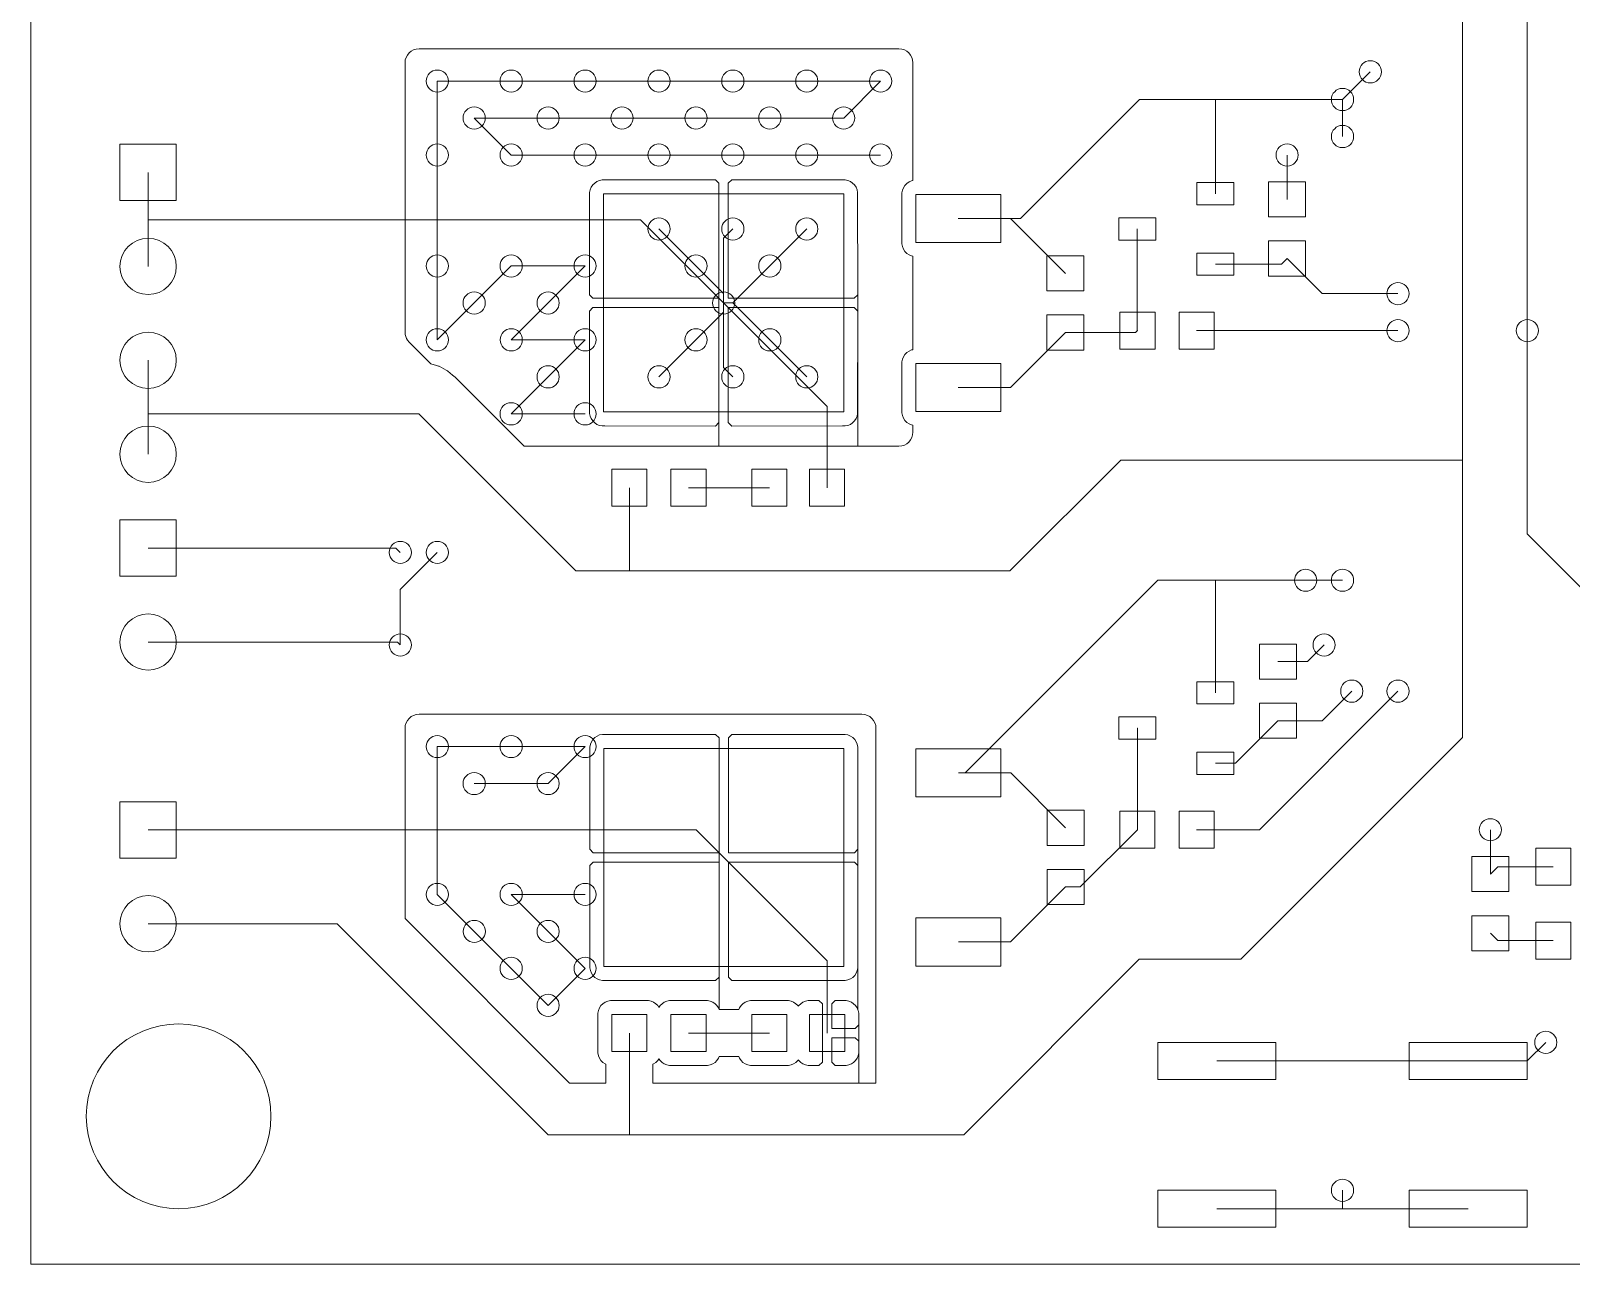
# Model space of a CAD drawing. Header units: millimetres. Extents: x 51948 to 52048, y 44936 to 45059.
# Drawn here: x 51948.13 to 51989.82, y 44935.82 to 44969.18 of the extents above; entities that cross this region are included whole.
import ezdxf

# ---------------------------------------------------------------- set-up
doc = ezdxf.new("R2010")
doc.units = ezdxf.units.MM
doc.layers.get('0').update_dxf_attribs({"linetype": 'CONTINUOUS', "lineweight": 0})

msp = doc.modelspace()

# ---------------------------------------------------------------- linework, layer by layer
for p, q in [((51948.13066, 44935.81928), (51948.13066, 45058.81878)), ((51988.63096, 44961.06942), (51988.63096, 44990.0686)), ((51986.8809, 44970.06864), (51986.8809, 44957.5693)), ((51958.32114, 44968.52432), (51958.3694, 44968.5802)), ((51958.3694, 44968.5802), (51958.42528, 44968.62846)), ((51958.42528, 44968.62846), (51958.48878, 44968.66148)), ((51958.48878, 44968.66148), (51958.5599, 44968.68434)), ((51958.5599, 44968.68434), (51958.63864, 44968.69196)), ((51958.63864, 44968.69196), (51971.62312, 44968.69196)), ((51971.62312, 44968.69196), (51971.70186, 44968.68434)), ((51971.70186, 44968.68434), (51971.77298, 44968.66148)), ((51971.77298, 44968.66148), (51971.83648, 44968.62846)), ((51971.83648, 44968.62846), (51971.89236, 44968.5802)), ((51971.89236, 44968.5802), (51971.94062, 44968.52432)), ((51958.25764, 44968.31096), (51958.26526, 44968.3897)), ((51958.25764, 44961.03132), (51958.25764, 44968.31096)), ((51958.26526, 44968.3897), (51958.28812, 44968.46082)), ((51958.28812, 44968.46082), (51958.32114, 44968.52432)), ((51971.94062, 44968.52432), (51971.97364, 44968.46082)), ((51971.97364, 44968.46082), (51971.9965, 44968.3897)), ((51971.9965, 44968.3897), (51972.00412, 44968.31096)), ((51972.00412, 44968.31096), (51972.00412, 44965.1258)), ((51959.1314, 44967.8182), (51961.13038, 44967.8182)), ((51959.1314, 44965.81922), (51959.1314, 44967.8182)), ((51961.13038, 44967.8182), (51963.1319, 44967.8182)), ((51963.1319, 44967.8182), (51965.13088, 44967.8182)), ((51965.13088, 44967.8182), (51967.12986, 44967.8182)), ((51967.12986, 44967.8182), (51969.13138, 44967.8182)), ((51969.13138, 44967.8182), (51971.13036, 44967.8182)), ((51971.13036, 44967.8182), (51970.13214, 44966.81998)), ((51983.63224, 44967.32036), (51984.38154, 44968.06966)), ((51974.9175, 44964.10472), (51978.13314, 44967.32036)), ((51978.13314, 44967.32036), (51980.12958, 44967.32036)), ((51980.12958, 44967.32036), (51983.6297, 44967.32036)), ((51980.188, 44967.32036), (51980.12958, 44967.32036)), ((51980.188, 44964.77274), (51980.188, 44967.32036)), ((51983.6297, 44967.32036), (51983.63224, 44967.32036)), ((51983.6297, 44967.32036), (51983.6297, 44966.3196)), ((51960.12962, 44966.81998), (51961.13038, 44965.81922)), ((51962.13114, 44966.81998), (51960.12962, 44966.81998)), ((51964.13012, 44966.81998), (51962.13114, 44966.81998)), ((51966.13164, 44966.81998), (51964.13012, 44966.81998)), ((51968.13062, 44966.81998), (51966.13164, 44966.81998)), ((51970.1296, 44966.81998), (51968.13062, 44966.81998)), ((51970.13214, 44966.81998), (51970.1296, 44966.81998)), ((51970.1296, 44966.81998), (51970.13214, 44966.81998)), ((51952.06766, 44966.10878), (51950.54366, 44966.10878)), ((51950.54366, 44966.10878), (51950.54366, 44964.58478)), ((51952.06766, 44964.58478), (51952.06766, 44966.10878)), ((51959.1314, 44964.06916), (51959.1314, 44965.81922)), ((51961.13038, 44965.81922), (51963.1319, 44965.81922)), ((51963.1319, 44965.81922), (51965.13088, 44965.81922)), ((51965.13088, 44965.81922), (51967.12986, 44965.81922)), ((51967.12986, 44965.81922), (51969.13138, 44965.81922)), ((51969.13138, 44965.81922), (51971.13036, 44965.81922)), ((51982.1311, 44965.81922), (51982.1311, 44964.62034)), ((51951.30566, 44965.34678), (51951.30566, 44964.06916)), ((51963.26906, 44964.87942), (51963.25382, 44964.80576)), ((51963.297, 44964.948), (51963.26906, 44964.87942)), ((51963.33764, 44965.00896), (51963.297, 44964.948)), ((51963.39098, 44965.0623), (51963.33764, 44965.00896)), ((51963.45194, 44965.10294), (51963.39098, 44965.0623)), ((51963.52052, 44965.13088), (51963.45194, 44965.10294)), ((51963.59418, 44965.14612), (51963.52052, 44965.13088)), ((51963.66784, 44965.14612), (51963.59418, 44965.14612)), ((51966.65996, 44965.14866), (51963.66784, 44965.14612)), ((51966.75394, 44965.05468), (51966.65996, 44965.14866)), ((51966.75394, 44961.94572), (51966.75394, 44965.05468)), ((51967.10192, 44965.14866), (51967.00794, 44965.05468)), ((51967.00794, 44965.05468), (51967.00794, 44961.94572)), ((51970.09404, 44965.14612), (51967.10192, 44965.14866)), ((51970.1677, 44965.14612), (51970.09404, 44965.14612)), ((51970.24136, 44965.13088), (51970.1677, 44965.14612)), ((51970.30994, 44965.10294), (51970.24136, 44965.13088)), ((51970.3709, 44965.0623), (51970.30994, 44965.10294)), ((51970.42424, 44965.00896), (51970.3709, 44965.0623)), ((51970.46488, 44964.948), (51970.42424, 44965.00896)), ((51970.49282, 44964.87942), (51970.46488, 44964.948)), ((51970.50806, 44964.80576), (51970.49282, 44964.87942)), ((51971.7171, 44964.86672), (51971.70186, 44964.79306)), ((51971.74504, 44964.9353), (51971.7171, 44964.86672)), ((51971.78568, 44964.99626), (51971.74504, 44964.9353)), ((51971.83902, 44965.0496), (51971.78568, 44964.99626)), ((51971.89998, 44965.09024), (51971.83902, 44965.0496)), ((51971.96856, 44965.11818), (51971.89998, 44965.09024)), ((51972.00412, 44965.1258), (51971.96856, 44965.11818)), ((51980.68838, 44965.07246), (51979.68762, 44965.07246)), ((51979.68762, 44965.07246), (51979.68762, 44964.47302)), ((51980.68838, 44964.47302), (51980.68838, 44965.07246)), ((51982.63148, 44965.09532), (51981.63072, 44965.09532)), ((51981.63072, 44965.09532), (51981.63072, 44964.14536)), ((51982.63148, 44964.14536), (51982.63148, 44965.09532)), ((51950.54366, 44964.58478), (51952.06766, 44964.58478)), ((51963.25382, 44964.80576), (51963.25128, 44962.0397)), ((51970.1296, 44964.76766), (51963.63228, 44964.76766)), ((51963.63228, 44964.76766), (51963.63228, 44958.86978)), ((51970.1296, 44958.86978), (51970.1296, 44964.76766)), ((51970.5106, 44962.0397), (51970.50806, 44964.80576)), ((51971.70186, 44964.79306), (51971.70186, 44964.7194)), ((51971.70186, 44964.7194), (51971.70186, 44963.41638)), ((51974.38156, 44964.75496), (51972.08032, 44964.75496)), ((51972.08032, 44964.75496), (51972.08032, 44963.45448)), ((51974.38156, 44963.45448), (51974.38156, 44964.75496)), ((51979.68762, 44964.47302), (51980.68838, 44964.47302)), ((51951.30566, 44964.06916), (51959.1314, 44964.06916)), ((51951.30566, 44964.06916), (51951.30566, 44962.80678)), ((51959.1314, 44964.06916), (51964.6305, 44964.06916)), ((51959.1314, 44964.06916), (51959.1314, 44962.81948)), ((51964.6305, 44964.06916), (51966.88094, 44961.81872)), ((51973.23094, 44964.10472), (51974.64318, 44964.10472)), ((51973.23094, 44964.10472), (51974.9175, 44964.10472)), ((51974.64318, 44964.10472), (51976.12908, 44962.61882)), ((51978.5751, 44964.11996), (51977.57434, 44964.11996)), ((51977.57434, 44964.11996), (51977.57434, 44963.52052)), ((51978.5751, 44963.52052), (51978.5751, 44964.11996)), ((51981.63072, 44964.14536), (51982.63148, 44964.14536)), ((51965.13088, 44963.82024), (51966.88094, 44962.07018)), ((51966.88094, 44963.57132), (51967.12986, 44963.82024)), ((51969.13138, 44963.82024), (51967.12986, 44961.81872)), ((51978.07472, 44963.82024), (51978.07472, 44961.07958)), ((51966.88094, 44961.81872), (51966.88094, 44963.57132)), ((51971.70186, 44963.41638), (51971.7171, 44963.34272)), ((51971.7171, 44963.34272), (51971.74504, 44963.27414)), ((51971.74504, 44963.27414), (51971.78568, 44963.21318)), ((51971.78568, 44963.21318), (51971.83902, 44963.15984)), ((51971.83902, 44963.15984), (51971.89998, 44963.1192)), ((51972.08032, 44963.45448), (51974.38156, 44963.45448)), ((51977.57434, 44963.52052), (51978.5751, 44963.52052)), ((51980.68838, 44963.16746), (51979.68762, 44963.16746)), ((51979.68762, 44963.16746), (51979.68762, 44962.56802)), ((51980.68838, 44962.56802), (51980.68838, 44963.16746)), ((51982.63148, 44963.49512), (51981.63072, 44963.49512)), ((51981.63072, 44963.49512), (51981.63072, 44962.54516)), ((51982.63148, 44962.54516), (51982.63148, 44963.49512)), ((51959.1314, 44962.81948), (51959.1314, 44960.8205)), ((51960.12962, 44961.81872), (51961.13038, 44962.81948)), ((51961.13038, 44962.81948), (51963.1319, 44962.81948)), ((51963.1319, 44962.81948), (51962.13114, 44961.81872)), ((51966.88094, 44962.07018), (51966.13164, 44962.81948)), ((51967.12986, 44961.81872), (51968.13062, 44962.81948)), ((51971.89998, 44963.1192), (51971.96856, 44963.09126)), ((51971.96856, 44963.09126), (51972.00412, 44963.08618)), ((51972.00412, 44963.08618), (51972.00412, 44960.5538)), ((51976.62946, 44963.0938), (51975.6287, 44963.0938)), ((51975.6287, 44963.0938), (51975.6287, 44962.14384)), ((51976.62946, 44962.14384), (51976.62946, 44963.0938)), ((51980.188, 44962.86774), (51981.9787, 44962.86774)), ((51981.9787, 44962.86774), (51982.1311, 44963.02014)), ((51983.08106, 44962.07018), (51982.1311, 44963.02014)), ((51979.68762, 44962.56802), (51980.68838, 44962.56802)), ((51981.63072, 44962.54516), (51982.63148, 44962.54516)), ((51963.25128, 44962.0397), (51963.34526, 44961.94572)), ((51963.34526, 44961.94572), (51966.75394, 44961.94572)), ((51966.75394, 44961.69172), (51966.75394, 44961.94572)), ((51966.75394, 44961.94572), (51966.75394, 44961.69172)), ((51966.88094, 44962.07018), (51966.88094, 44961.81872)), ((51966.88094, 44961.81872), (51966.88094, 44962.07018)), ((51967.00794, 44961.94572), (51970.41662, 44961.94572)), ((51970.41662, 44961.94572), (51970.5106, 44962.0397)), ((51970.5106, 44961.59774), (51970.5106, 44962.0397)), ((51970.5106, 44962.0397), (51970.5106, 44961.59774)), ((51975.6287, 44962.14384), (51976.62946, 44962.14384)), ((51985.13084, 44962.07018), (51983.08106, 44962.07018)), ((51959.1314, 44960.8205), (51960.12962, 44961.81872)), ((51962.13114, 44961.81872), (51961.13292, 44960.8205)), ((51963.34526, 44961.69172), (51963.25128, 44961.59774)), ((51963.25128, 44961.59774), (51963.25382, 44958.83168)), ((51966.75394, 44961.69172), (51963.34526, 44961.69172)), ((51965.13088, 44959.81974), (51966.88094, 44961.5698)), ((51966.88094, 44961.5698), (51966.13164, 44960.8205)), ((51966.75394, 44958.58276), (51966.75394, 44961.69172)), ((51966.88094, 44961.81872), (51966.88094, 44961.5698)), ((51969.68002, 44959.01964), (51966.88094, 44961.81872)), ((51967.12986, 44961.81872), (51966.88094, 44961.81872)), ((51966.88094, 44961.81872), (51966.88094, 44960.06866)), ((51966.88094, 44961.81872), (51967.12986, 44961.81872)), ((51966.88094, 44961.5698), (51966.88094, 44961.81872)), ((51966.88094, 44961.81872), (51967.1324, 44961.81872)), ((51967.1324, 44961.81872), (51966.88094, 44961.81872)), ((51970.41662, 44961.69172), (51967.00794, 44961.69172)), ((51967.00794, 44961.69172), (51967.00794, 44958.58276)), ((51969.13138, 44959.81974), (51967.1324, 44961.81872)), ((51967.1324, 44961.81872), (51968.13062, 44960.8205)), ((51970.5106, 44961.59774), (51970.41662, 44961.69172)), ((51970.50806, 44958.83168), (51970.5106, 44961.59774)), ((51970.5106, 44957.94522), (51970.5106, 44961.59774)), ((51970.5106, 44961.59774), (51970.5106, 44957.94522)), ((51976.62946, 44961.4936), (51975.6287, 44961.4936)), ((51975.6287, 44961.4936), (51975.6287, 44960.54364)), ((51976.62946, 44960.54364), (51976.62946, 44961.4936)), ((51978.55732, 44961.57234), (51977.60736, 44961.57234)), ((51977.60736, 44961.57234), (51977.60736, 44960.57158)), ((51978.55732, 44960.57158), (51978.55732, 44961.57234)), ((51980.15752, 44961.57234), (51979.20756, 44961.57234)), ((51979.20756, 44961.57234), (51979.20756, 44960.57158)), ((51980.15752, 44960.57158), (51980.15752, 44961.57234)), ((51978.07472, 44961.07958), (51978.08234, 44961.07196)), ((51958.26272, 44960.96782), (51958.25764, 44961.03132)), ((51958.27796, 44960.9094), (51958.26272, 44960.96782)), ((51958.29828, 44960.85606), (51958.27796, 44960.9094)), ((51958.32876, 44960.8078), (51958.29828, 44960.85606)), ((51958.37194, 44960.757), (51958.32876, 44960.8078)), ((51958.9536, 44960.17534), (51958.37194, 44960.757)), ((51961.13292, 44960.8205), (51963.1319, 44960.8205)), ((51963.1319, 44960.8205), (51962.13114, 44959.81974)), ((51974.64318, 44959.53272), (51976.12908, 44961.01862)), ((51976.12908, 44961.01862), (51978.029, 44961.01862)), ((51978.029, 44961.01862), (51978.08234, 44961.07196)), ((51979.68508, 44961.06942), (51979.68254, 44961.07196)), ((51985.13084, 44961.06942), (51979.68508, 44961.06942)), ((51988.63096, 44955.57032), (51988.63096, 44961.06942)), ((51951.30566, 44960.26678), (51951.30566, 44958.81898)), ((51971.7171, 44960.29472), (51971.70186, 44960.22106)), ((51971.74504, 44960.3633), (51971.7171, 44960.29472)), ((51971.78568, 44960.42426), (51971.74504, 44960.3633)), ((51971.83902, 44960.4776), (51971.78568, 44960.42426)), ((51971.89998, 44960.51824), (51971.83902, 44960.4776)), ((51971.96856, 44960.54618), (51971.89998, 44960.51824)), ((51972.00412, 44960.5538), (51971.96856, 44960.54618)), ((51975.6287, 44960.54364), (51976.62946, 44960.54364)), ((51977.60736, 44960.57158), (51978.55732, 44960.57158)), ((51979.20756, 44960.57158), (51980.15752, 44960.57158)), ((51959.11362, 44960.12708), (51958.9536, 44960.17534)), ((51959.16696, 44960.1093), (51959.11362, 44960.12708)), ((51959.1822, 44960.10422), (51959.16696, 44960.1093)), ((51959.37016, 44960.00008), (51959.1822, 44960.10422)), ((51959.40826, 44959.97976), (51959.37016, 44960.00008)), ((51959.42096, 44959.97214), (51959.40826, 44959.97976)), ((51959.54542, 44959.868), (51959.42096, 44959.97214)), ((51959.61908, 44959.80704), (51959.54542, 44959.868)), ((51966.88094, 44960.06866), (51967.12986, 44959.81974)), ((51971.70186, 44960.22106), (51971.70186, 44960.1474)), ((51971.70186, 44960.1474), (51971.70186, 44958.84438)), ((51974.38156, 44960.18296), (51972.08032, 44960.18296)), ((51972.08032, 44960.18296), (51972.08032, 44958.88248)), ((51974.38156, 44958.88248), (51974.38156, 44960.18296)), ((51959.62924, 44959.79688), (51959.61908, 44959.80704)), ((51961.4809, 44957.94522), (51959.62924, 44959.79688)), ((51962.13114, 44959.81974), (51961.13038, 44958.81898)), ((51973.23094, 44959.53272), (51974.64318, 44959.53272)), ((51969.68002, 44956.82), (51969.68002, 44959.01964)), ((51958.63102, 44958.81898), (51951.30566, 44958.81898)), ((51951.30566, 44958.81898), (51951.30566, 44957.72678)), ((51962.88044, 44954.56956), (51958.63102, 44958.81898)), ((51961.13038, 44958.81898), (51963.1319, 44958.81898)), ((51963.25382, 44958.83168), (51963.26906, 44958.75802)), ((51963.26906, 44958.75802), (51963.297, 44958.68944)), ((51963.297, 44958.68944), (51963.33764, 44958.62848)), ((51963.33764, 44958.62848), (51963.39098, 44958.57514)), ((51963.39098, 44958.57514), (51963.45194, 44958.5345)), ((51963.63228, 44958.86978), (51970.1296, 44958.86978)), ((51966.65996, 44958.48878), (51966.75394, 44958.58276)), ((51966.75394, 44957.94522), (51966.75394, 44958.58276)), ((51966.75394, 44958.58276), (51966.75394, 44957.94522)), ((51967.00794, 44958.58276), (51967.10192, 44958.48878)), ((51970.30994, 44958.5345), (51970.3709, 44958.57514)), ((51970.3709, 44958.57514), (51970.42424, 44958.62848)), ((51970.42424, 44958.62848), (51970.46488, 44958.68944)), ((51970.46488, 44958.68944), (51970.49282, 44958.75802)), ((51970.49282, 44958.75802), (51970.50806, 44958.83168)), ((51971.70186, 44958.84438), (51971.7171, 44958.77072)), ((51971.7171, 44958.77072), (51971.74504, 44958.70214)), ((51971.74504, 44958.70214), (51971.78568, 44958.64118)), ((51971.78568, 44958.64118), (51971.83902, 44958.58784)), ((51971.83902, 44958.58784), (51971.89998, 44958.5472)), ((51972.08032, 44958.88248), (51974.38156, 44958.88248)), ((51963.45194, 44958.5345), (51963.52052, 44958.50656)), ((51963.52052, 44958.50656), (51963.59418, 44958.49132)), ((51963.59418, 44958.49132), (51963.66784, 44958.49132)), ((51963.66784, 44958.49132), (51966.65996, 44958.48878)), ((51967.10192, 44958.48878), (51970.09404, 44958.49132)), ((51970.09404, 44958.49132), (51970.1677, 44958.49132)), ((51970.1677, 44958.49132), (51970.24136, 44958.50656)), ((51970.24136, 44958.50656), (51970.30994, 44958.5345)), ((51971.89998, 44958.5472), (51971.96856, 44958.51926)), ((51971.97364, 44958.17636), (51971.94062, 44958.11286)), ((51971.96856, 44958.51926), (51972.00412, 44958.51418)), ((51971.9965, 44958.24748), (51971.97364, 44958.17636)), ((51972.00412, 44958.32622), (51971.9965, 44958.24748)), ((51972.00412, 44958.51418), (51972.00412, 44958.32622)), ((51966.75394, 44957.94522), (51961.4809, 44957.94522)), ((51970.5106, 44957.94522), (51966.75394, 44957.94522)), ((51971.62312, 44957.94522), (51970.5106, 44957.94522)), ((51971.70186, 44957.95284), (51971.62312, 44957.94522)), ((51971.77298, 44957.9757), (51971.70186, 44957.95284)), ((51971.83648, 44958.00872), (51971.77298, 44957.9757)), ((51971.89236, 44958.05698), (51971.83648, 44958.00872)), ((51971.94062, 44958.11286), (51971.89236, 44958.05698)), ((51964.80576, 44957.32038), (51963.8558, 44957.32038)), ((51963.8558, 44957.32038), (51963.8558, 44956.31962)), ((51964.80576, 44956.31962), (51964.80576, 44957.32038)), ((51966.40596, 44957.32038), (51965.456, 44957.32038)), ((51965.456, 44957.32038), (51965.456, 44956.31962)), ((51966.40596, 44956.31962), (51966.40596, 44957.32038)), ((51968.5929, 44957.32038), (51967.64294, 44957.32038)), ((51967.64294, 44957.32038), (51967.64294, 44956.31962)), ((51968.5929, 44956.31962), (51968.5929, 44957.32038)), ((51970.155, 44957.32038), (51969.20504, 44957.32038)), ((51969.20504, 44957.32038), (51969.20504, 44956.31962)), ((51970.155, 44956.31962), (51970.155, 44957.32038)), ((51974.63048, 44954.56956), (51977.63022, 44957.5693)), ((51977.63022, 44957.5693), (51986.8809, 44957.5693)), ((51986.8809, 44957.5693), (51986.8809, 44954.56956)), ((51964.33078, 44956.82), (51964.33078, 44954.56956)), ((51968.11792, 44956.82), (51965.93098, 44956.82)), ((51963.8558, 44956.31962), (51964.80576, 44956.31962)), ((51965.456, 44956.31962), (51966.40596, 44956.31962)), ((51967.64294, 44956.31962), (51968.5929, 44956.31962)), ((51969.20504, 44956.31962), (51970.155, 44956.31962)), ((51952.06766, 44955.94878), (51950.54366, 44955.94878)), ((51950.54366, 44955.94878), (51950.54366, 44954.42478)), ((51952.06766, 44954.42478), (51952.06766, 44955.94878)), ((51990.38102, 44953.82026), (51988.63096, 44955.57032)), ((51951.30566, 44955.18678), (51958.0138, 44955.18678)), ((51958.0138, 44955.18678), (51958.13064, 44955.06994)), ((51959.1314, 44955.06994), (51958.13064, 44954.06918)), ((51950.54366, 44954.42478), (51952.06766, 44954.42478)), ((51964.33078, 44954.56956), (51962.88044, 44954.56956)), ((51964.33078, 44954.56956), (51974.63048, 44954.56956)), ((51986.8809, 44954.56956), (51986.8809, 44950.06868)), ((51958.13064, 44954.06918), (51958.13064, 44952.56804)), ((51973.41636, 44949.10602), (51978.62844, 44954.3181)), ((51978.62844, 44954.3181), (51980.12958, 44954.3181)), ((51980.12958, 44954.3181), (51982.63148, 44954.3181)), ((51980.188, 44954.3181), (51980.12958, 44954.3181)), ((51980.188, 44951.27264), (51980.188, 44954.3181)), ((51982.63148, 44954.3181), (51983.6297, 44954.3181)), ((51951.30566, 44952.64678), (51958.0519, 44952.64678)), ((51958.0519, 44952.64678), (51958.13064, 44952.56804)), ((51982.38002, 44952.59344), (51981.37926, 44952.59344)), ((51981.37926, 44952.59344), (51981.37926, 44951.64348)), ((51982.38002, 44951.64348), (51982.38002, 44952.59344)), ((51982.68228, 44952.11846), (51983.13186, 44952.56804)), ((51981.87964, 44952.11846), (51982.68228, 44952.11846)), ((51980.68838, 44951.57236), (51979.68762, 44951.57236)), ((51979.68762, 44951.57236), (51979.68762, 44950.97292)), ((51980.68838, 44950.97292), (51980.68838, 44951.57236)), ((51981.37926, 44951.64348), (51982.38002, 44951.64348)), ((51981.3818, 44947.56932), (51985.13084, 44951.31836)), ((51983.08106, 44950.51826), (51983.88116, 44951.31836)), ((51958.42528, 44950.63002), (51958.48878, 44950.66304)), ((51958.48878, 44950.66304), (51958.5599, 44950.6859)), ((51958.5599, 44950.6859), (51958.63864, 44950.69352)), ((51958.63864, 44950.69352), (51970.62236, 44950.69352)), ((51970.62236, 44950.69352), (51970.7011, 44950.6859)), ((51970.7011, 44950.6859), (51970.77222, 44950.66304)), ((51970.77222, 44950.66304), (51970.83572, 44950.63002)), ((51979.68762, 44950.97292), (51980.68838, 44950.97292)), ((51982.38002, 44950.99324), (51981.37926, 44950.99324)), ((51981.37926, 44950.99324), (51981.37926, 44950.04328)), ((51982.38002, 44950.04328), (51982.38002, 44950.99324)), ((51958.25764, 44950.31252), (51958.26526, 44950.39126)), ((51958.25764, 44945.16902), (51958.25764, 44950.31252)), ((51958.26526, 44950.39126), (51958.28812, 44950.46238)), ((51958.28812, 44950.46238), (51958.32114, 44950.52588)), ((51958.32114, 44950.52588), (51958.3694, 44950.58176)), ((51958.3694, 44950.58176), (51958.42528, 44950.63002)), ((51970.83572, 44950.63002), (51970.8916, 44950.58176)), ((51970.8916, 44950.58176), (51970.93986, 44950.52588)), ((51970.93986, 44950.52588), (51970.97288, 44950.46238)), ((51970.97288, 44950.46238), (51970.99574, 44950.39126)), ((51970.99574, 44950.39126), (51971.00336, 44950.31252)), ((51971.00336, 44950.31252), (51971.00336, 44940.7164)), ((51978.5751, 44950.61986), (51977.57434, 44950.61986)), ((51977.57434, 44950.61986), (51977.57434, 44950.02042)), ((51978.0798, 44950.31506), (51978.07472, 44950.32014)), ((51978.0798, 44947.56932), (51978.0798, 44950.31506)), ((51978.5751, 44950.02042), (51978.5751, 44950.61986)), ((51980.72902, 44949.36764), (51981.87964, 44950.51826)), ((51981.87964, 44950.51826), (51983.08106, 44950.51826)), ((51959.1314, 44949.81976), (51961.13038, 44949.81976)), ((51959.1314, 44949.81976), (51959.1314, 44947.56932)), ((51961.13038, 44949.81976), (51963.1319, 44949.81976)), ((51963.1319, 44949.81976), (51962.13114, 44948.819)), ((51963.27414, 44949.88072), (51963.2589, 44949.80706)), ((51963.30208, 44949.9493), (51963.27414, 44949.88072)), ((51963.34272, 44950.01026), (51963.30208, 44949.9493)), ((51963.39606, 44950.0636), (51963.34272, 44950.01026)), ((51963.45702, 44950.10424), (51963.39606, 44950.0636)), ((51963.5256, 44950.13218), (51963.45702, 44950.10424)), ((51963.59926, 44950.14742), (51963.5256, 44950.13218)), ((51963.67292, 44950.14742), (51963.59926, 44950.14742)), ((51966.66504, 44950.14996), (51963.67292, 44950.14742)), ((51966.75902, 44950.05598), (51966.66504, 44950.14996)), ((51966.75902, 44946.94702), (51966.75902, 44950.05598)), ((51967.107, 44950.14996), (51967.01302, 44950.05598)), ((51967.01302, 44950.05598), (51967.01302, 44946.94702)), ((51970.09912, 44950.14742), (51967.107, 44950.14996)), ((51970.17278, 44950.14742), (51970.09912, 44950.14742)), ((51970.24644, 44950.13218), (51970.17278, 44950.14742)), ((51970.31502, 44950.10424), (51970.24644, 44950.13218)), ((51970.37598, 44950.0636), (51970.31502, 44950.10424)), ((51970.42932, 44950.01026), (51970.37598, 44950.0636)), ((51970.46996, 44949.9493), (51970.42932, 44950.01026)), ((51970.4979, 44949.88072), (51970.46996, 44949.9493)), ((51970.51314, 44949.80706), (51970.4979, 44949.88072)), ((51977.57434, 44950.02042), (51978.5751, 44950.02042)), ((51986.8809, 44950.06868), (51980.88142, 44944.0692)), ((51981.37926, 44950.04328), (51982.38002, 44950.04328)), ((51963.2589, 44949.80706), (51963.25636, 44947.041)), ((51970.13468, 44949.76896), (51963.63736, 44949.76896)), ((51963.63736, 44949.76896), (51963.63736, 44943.87108)), ((51970.13468, 44943.87108), (51970.13468, 44949.76896)), ((51970.51568, 44947.041), (51970.51314, 44949.80706)), ((51974.38664, 44949.75626), (51972.0854, 44949.75626)), ((51972.0854, 44949.75626), (51972.0854, 44948.45578)), ((51974.38664, 44948.45578), (51974.38664, 44949.75626)), ((51980.68838, 44949.66736), (51979.68762, 44949.66736)), ((51979.68762, 44949.66736), (51979.68762, 44949.06792)), ((51980.68838, 44949.06792), (51980.68838, 44949.66736)), ((51973.23602, 44949.10602), (51973.41636, 44949.10602)), ((51973.23602, 44949.10602), (51974.65334, 44949.10602)), ((51974.65334, 44949.10602), (51976.1367, 44947.62266)), ((51979.68762, 44949.06792), (51980.68838, 44949.06792)), ((51980.188, 44949.36764), (51980.72902, 44949.36764)), ((51960.12962, 44948.819), (51962.13114, 44948.819)), ((51952.06766, 44948.32878), (51950.54366, 44948.32878)), ((51950.54366, 44948.32878), (51950.54366, 44946.80478)), ((51952.06766, 44946.80478), (51952.06766, 44948.32878)), ((51972.0854, 44948.45578), (51974.38664, 44948.45578)), ((51976.63708, 44948.09764), (51975.63632, 44948.09764)), ((51975.63632, 44948.09764), (51975.63632, 44947.14768)), ((51976.63708, 44947.14768), (51976.63708, 44948.09764)), ((51978.55478, 44948.0697), (51977.60482, 44948.0697)), ((51977.60482, 44948.0697), (51977.60482, 44947.06894)), ((51978.55478, 44947.06894), (51978.55478, 44948.0697)), ((51980.15498, 44948.0697), (51979.20502, 44948.0697)), ((51979.20502, 44948.0697), (51979.20502, 44947.06894)), ((51980.15498, 44947.06894), (51980.15498, 44948.0697)), ((51951.30566, 44947.56678), (51959.1314, 44947.56678)), ((51959.1314, 44947.56678), (51959.1314, 44947.56932)), ((51959.1314, 44945.81926), (51959.1314, 44947.56932)), ((51959.1314, 44947.56678), (51960.12962, 44947.56678)), ((51960.12962, 44947.56678), (51961.13038, 44947.56678)), ((51961.13038, 44947.56678), (51962.13114, 44947.56678)), ((51962.13114, 44947.56678), (51963.1319, 44947.56678)), ((51963.1319, 44947.56678), (51966.13926, 44947.56678)), ((51966.13926, 44947.56678), (51966.88602, 44946.82002)), ((51976.53294, 44946.02246), (51978.0798, 44947.56932)), ((51981.3818, 44947.56932), (51979.68, 44947.56932)), ((51987.63274, 44947.56678), (51987.6302, 44947.56932)), ((51987.63274, 44946.37044), (51987.63274, 44947.56678)), ((51963.25636, 44947.041), (51963.35034, 44946.94702)), ((51963.35034, 44946.94702), (51966.75902, 44946.94702)), ((51966.75902, 44946.69302), (51966.75902, 44946.94702)), ((51966.75902, 44946.94702), (51966.75902, 44946.69302)), ((51967.01302, 44946.94702), (51970.4217, 44946.94702)), ((51970.4217, 44946.94702), (51970.51568, 44947.041)), ((51970.51568, 44946.59904), (51970.51568, 44947.041)), ((51970.51568, 44947.041), (51970.51568, 44946.59904)), ((51975.63632, 44947.14768), (51976.63708, 44947.14768)), ((51977.60482, 44947.06894), (51978.55478, 44947.06894)), ((51979.20502, 44947.06894), (51980.15498, 44947.06894)), ((51988.85702, 44947.06894), (51988.85702, 44946.06818)), ((51989.80698, 44947.06894), (51988.85702, 44947.06894)), ((51989.80698, 44946.06818), (51989.80698, 44947.06894)), ((51950.54366, 44946.80478), (51952.06766, 44946.80478)), ((51963.35034, 44946.69302), (51963.25636, 44946.59904)), ((51963.25636, 44946.59904), (51963.2589, 44943.83298)), ((51966.75902, 44946.69302), (51963.35034, 44946.69302)), ((51966.75902, 44943.58406), (51966.75902, 44946.69302)), ((51969.68256, 44944.02348), (51966.88602, 44946.82002)), ((51970.4217, 44946.69302), (51967.01302, 44946.69302)), ((51967.01302, 44946.69302), (51967.01302, 44943.58406)), ((51970.51568, 44946.59904), (51970.4217, 44946.69302)), ((51970.51314, 44943.83298), (51970.51568, 44946.59904)), ((51970.51568, 44942.69506), (51970.51568, 44946.59904)), ((51970.51568, 44946.59904), (51970.51568, 44942.69506)), ((51976.63708, 44946.49744), (51975.63632, 44946.49744)), ((51975.63632, 44946.49744), (51975.63632, 44945.54748)), ((51976.63708, 44945.54748), (51976.63708, 44946.49744)), ((51988.13312, 44946.84542), (51987.13236, 44946.84542)), ((51987.13236, 44946.84542), (51987.13236, 44945.89546)), ((51987.83086, 44946.56856), (51987.63274, 44946.37044)), ((51989.332, 44946.56856), (51987.83086, 44946.56856)), ((51988.13312, 44945.89546), (51988.13312, 44946.84542)), ((51988.85702, 44946.06818), (51989.80698, 44946.06818)), ((51959.1314, 44945.81926), (51960.13216, 44944.8185)), ((51962.13114, 44944.8185), (51961.13038, 44945.81926)), ((51963.1319, 44945.81926), (51961.13038, 44945.81926)), ((51974.64826, 44944.53402), (51976.1367, 44946.02246)), ((51976.1367, 44946.02246), (51976.53294, 44946.02246)), ((51987.13236, 44945.89546), (51988.13312, 44945.89546)), ((51975.63632, 44945.54748), (51976.63708, 44945.54748)), ((51988.13312, 44945.24522), (51987.13236, 44945.24522)), ((51987.13236, 44945.24522), (51987.13236, 44944.29526)), ((51988.13312, 44944.29526), (51988.13312, 44945.24522)), ((51956.42376, 44945.02678), (51951.30566, 44945.02678)), ((51962.13114, 44939.3194), (51956.42376, 44945.02678)), ((51962.70772, 44940.7164), (51958.25764, 44945.16902)), ((51960.13216, 44944.8185), (51961.13038, 44943.82028)), ((51963.12936, 44943.82028), (51962.13114, 44944.8185)), ((51974.38664, 44945.18426), (51972.0854, 44945.18426)), ((51972.0854, 44945.18426), (51972.0854, 44943.88378)), ((51974.38664, 44943.88378), (51974.38664, 44945.18426)), ((51988.85702, 44945.06996), (51988.85702, 44944.0692)), ((51989.80698, 44945.06996), (51988.85702, 44945.06996)), ((51989.80698, 44944.0692), (51989.80698, 44945.06996)), ((51973.23602, 44944.53402), (51974.64826, 44944.53402)), ((51987.8334, 44944.56958), (51987.63274, 44944.77024)), ((51989.332, 44944.56958), (51987.8334, 44944.56958)), ((51969.68256, 44942.07022), (51969.68256, 44944.02348)), ((51978.1306, 44944.0692), (51973.3808, 44939.3194)), ((51980.88142, 44944.0692), (51978.1306, 44944.0692)), ((51987.13236, 44944.29526), (51988.13312, 44944.29526)), ((51988.85702, 44944.0692), (51989.80698, 44944.0692)), ((51961.13038, 44943.82028), (51962.13114, 44942.81952)), ((51962.13114, 44942.81952), (51963.1319, 44943.82028)), ((51963.1319, 44943.82028), (51963.12936, 44943.82028)), ((51963.2589, 44943.83298), (51963.27414, 44943.75932)), ((51963.27414, 44943.75932), (51963.30208, 44943.69074)), ((51963.30208, 44943.69074), (51963.34272, 44943.62978)), ((51963.34272, 44943.62978), (51963.39606, 44943.57644)), ((51963.39606, 44943.57644), (51963.45702, 44943.5358)), ((51963.63736, 44943.87108), (51970.13468, 44943.87108)), ((51966.66504, 44943.49008), (51966.75902, 44943.58406)), ((51966.75902, 44942.70522), (51966.75902, 44943.58406)), ((51966.75902, 44943.58406), (51966.75902, 44942.70522)), ((51967.01302, 44943.58406), (51967.107, 44943.49008)), ((51970.31502, 44943.5358), (51970.37598, 44943.57644)), ((51970.37598, 44943.57644), (51970.42932, 44943.62978)), ((51970.42932, 44943.62978), (51970.46996, 44943.69074)), ((51970.46996, 44943.69074), (51970.4979, 44943.75932)), ((51970.4979, 44943.75932), (51970.51314, 44943.83298)), ((51972.0854, 44943.88378), (51974.38664, 44943.88378)), ((51963.45702, 44943.5358), (51963.5256, 44943.50786)), ((51963.5256, 44943.50786), (51963.59926, 44943.49262)), ((51963.59926, 44943.49262), (51963.67292, 44943.49262)), ((51963.67292, 44943.49262), (51966.66504, 44943.49008)), ((51967.107, 44943.49008), (51970.09912, 44943.49262)), ((51970.09912, 44943.49262), (51970.17278, 44943.49262)), ((51970.17278, 44943.49262), (51970.24644, 44943.50786)), ((51970.24644, 44943.50786), (51970.31502, 44943.5358)), ((51963.52052, 44942.75094), (51963.49258, 44942.68236)), ((51963.56116, 44942.8119), (51963.52052, 44942.75094)), ((51963.6145, 44942.86524), (51963.56116, 44942.8119)), ((51963.67546, 44942.90588), (51963.6145, 44942.86524)), ((51963.74404, 44942.93382), (51963.67546, 44942.90588)), ((51963.8177, 44942.94906), (51963.74404, 44942.93382)), ((51964.7702, 44942.94906), (51963.8177, 44942.94906)), ((51964.84386, 44942.94906), (51964.7702, 44942.94906)), ((51964.91752, 44942.93382), (51964.84386, 44942.94906)), ((51964.9861, 44942.90588), (51964.91752, 44942.93382)), ((51965.04706, 44942.86524), (51964.9861, 44942.90588)), ((51965.1004, 44942.8119), (51965.04706, 44942.86524)), ((51965.13088, 44942.76618), (51965.1004, 44942.8119)), ((51965.16136, 44942.8119), (51965.13088, 44942.76618)), ((51965.2147, 44942.86524), (51965.16136, 44942.8119)), ((51965.27566, 44942.90588), (51965.2147, 44942.86524)), ((51965.34424, 44942.93382), (51965.27566, 44942.90588)), ((51965.4179, 44942.94906), (51965.34424, 44942.93382)), ((51966.3704, 44942.94906), (51965.4179, 44942.94906)), ((51966.44406, 44942.94906), (51966.3704, 44942.94906)), ((51966.51772, 44942.93382), (51966.44406, 44942.94906)), ((51966.5863, 44942.90588), (51966.51772, 44942.93382)), ((51966.64726, 44942.86524), (51966.5863, 44942.90588)), ((51966.7006, 44942.8119), (51966.64726, 44942.86524)), ((51966.74124, 44942.75094), (51966.7006, 44942.8119)), ((51966.75902, 44942.70522), (51966.74124, 44942.75094)), ((51967.3102, 44942.75094), (51967.28988, 44942.70522)), ((51967.35084, 44942.8119), (51967.3102, 44942.75094)), ((51967.40418, 44942.86524), (51967.35084, 44942.8119)), ((51967.46514, 44942.90588), (51967.40418, 44942.86524)), ((51967.53372, 44942.93382), (51967.46514, 44942.90588)), ((51967.60738, 44942.94906), (51967.53372, 44942.93382)), ((51968.55988, 44942.94906), (51967.60738, 44942.94906)), ((51968.63354, 44942.94906), (51968.55988, 44942.94906)), ((51968.7072, 44942.93382), (51968.63354, 44942.94906)), ((51968.77578, 44942.90588), (51968.7072, 44942.93382)), ((51968.83674, 44942.86524), (51968.77578, 44942.90588)), ((51968.89008, 44942.8119), (51968.83674, 44942.86524)), ((51968.90024, 44942.79666), (51968.89008, 44942.8119)), ((51968.91294, 44942.8119), (51968.90024, 44942.79666)), ((51968.96628, 44942.86524), (51968.91294, 44942.8119)), ((51969.02724, 44942.90588), (51968.96628, 44942.86524)), ((51969.09582, 44942.93382), (51969.02724, 44942.90588)), ((51969.16948, 44942.94906), (51969.09582, 44942.93382)), ((51969.46158, 44942.9516), (51969.16948, 44942.94906)), ((51969.55556, 44942.85762), (51969.46158, 44942.9516)), ((51969.55556, 44942.32422), (51969.55556, 44942.85762)), ((51969.90354, 44942.9516), (51969.80956, 44942.85762)), ((51969.80956, 44942.85762), (51969.80956, 44942.19722)), ((51970.19564, 44942.94906), (51969.90354, 44942.9516)), ((51970.2693, 44942.93382), (51970.19564, 44942.94906)), ((51970.33788, 44942.90588), (51970.2693, 44942.93382)), ((51970.39884, 44942.86524), (51970.33788, 44942.90588)), ((51970.45218, 44942.8119), (51970.39884, 44942.86524)), ((51970.49282, 44942.75094), (51970.45218, 44942.8119)), ((51970.51568, 44942.69506), (51970.49282, 44942.75094)), ((51963.49258, 44942.68236), (51963.47734, 44942.6087)), ((51963.47734, 44942.6087), (51963.47734, 44942.53504)), ((51963.47734, 44942.53504), (51963.47734, 44941.53174)), ((51964.80576, 44942.5706), (51963.8558, 44942.5706)), ((51963.8558, 44942.5706), (51963.8558, 44941.56984)), ((51964.80576, 44941.56984), (51964.80576, 44942.5706)), ((51966.40596, 44942.5706), (51965.456, 44942.5706)), ((51965.456, 44942.5706), (51965.456, 44941.56984)), ((51966.40596, 44941.56984), (51966.40596, 44942.5706)), ((51967.28988, 44942.70522), (51966.75902, 44942.70522)), ((51968.59544, 44942.5706), (51967.64548, 44942.5706)), ((51967.64548, 44942.5706), (51967.64548, 44941.56984)), ((51968.59544, 44941.56984), (51968.59544, 44942.5706)), ((51970.15754, 44942.5706), (51969.20758, 44942.5706)), ((51969.20758, 44942.5706), (51969.20758, 44941.56984)), ((51969.55556, 44942.19722), (51969.55556, 44942.32422)), ((51970.15754, 44941.56984), (51970.15754, 44942.5706)), ((51970.52076, 44942.68236), (51970.51568, 44942.69506)), ((51970.536, 44942.6087), (51970.52076, 44942.68236)), ((51970.536, 44942.53504), (51970.536, 44942.6087)), ((51970.53854, 44942.2912), (51970.536, 44942.53504)), ((51964.33078, 44942.07022), (51964.33078, 44939.3194)), ((51965.93098, 44942.07022), (51968.12046, 44942.07022)), ((51969.55556, 44941.94322), (51969.55556, 44942.19722)), ((51969.55556, 44941.81622), (51969.55556, 44941.94322)), ((51969.80956, 44942.19722), (51970.44456, 44942.19722)), ((51970.44456, 44941.94322), (51969.80956, 44941.94322)), ((51969.80956, 44941.94322), (51969.80956, 44941.28282)), ((51970.44456, 44942.19722), (51970.53854, 44942.2912)), ((51970.53854, 44941.84924), (51970.44456, 44941.94322)), ((51970.53854, 44941.84924), (51970.53854, 44942.2912)), ((51970.53854, 44942.2912), (51970.53854, 44941.84924)), ((51963.47734, 44941.53174), (51963.49258, 44941.45808)), ((51963.8558, 44941.56984), (51964.80576, 44941.56984)), ((51965.456, 44941.56984), (51966.40596, 44941.56984)), ((51967.64548, 44941.56984), (51968.59544, 44941.56984)), ((51969.20758, 44941.56984), (51970.15754, 44941.56984)), ((51969.55556, 44941.28282), (51969.55556, 44941.81622)), ((51970.52076, 44941.45808), (51970.536, 44941.53174)), ((51970.536, 44941.6054), (51970.53854, 44941.84924)), ((51970.536, 44941.53174), (51970.536, 44941.6054)), ((51970.53854, 44940.7164), (51970.53854, 44941.84924)), ((51970.53854, 44941.84924), (51970.53854, 44940.7164)), ((51978.62844, 44941.81876), (51978.62844, 44940.818)), ((51981.82884, 44941.81876), (51978.62844, 44941.81876)), ((51981.82884, 44940.818), (51981.82884, 44941.81876)), ((51985.43056, 44941.81876), (51985.43056, 44940.818)), ((51988.63096, 44941.81876), (51985.43056, 44941.81876)), ((51988.62842, 44941.31838), (51989.1288, 44941.81876)), ((51988.63096, 44940.818), (51988.63096, 44941.81876)), ((51989.1288, 44941.81876), (51989.13134, 44941.81876)), ((51963.49258, 44941.45808), (51963.52052, 44941.3895)), ((51963.52052, 44941.3895), (51963.56116, 44941.32854)), ((51963.56116, 44941.32854), (51963.6145, 44941.2752)), ((51963.6145, 44941.2752), (51963.67546, 44941.23456)), ((51963.67546, 44941.23456), (51963.69578, 44941.22694)), ((51963.69578, 44941.22694), (51963.69578, 44940.7164)), ((51964.96578, 44941.22694), (51964.9861, 44941.23456)), ((51964.96578, 44940.7164), (51964.96578, 44941.22694)), ((51964.9861, 44941.23456), (51965.04706, 44941.2752)), ((51965.04706, 44941.2752), (51965.1004, 44941.32854)), ((51965.1004, 44941.32854), (51965.13088, 44941.37426)), ((51965.13088, 44941.37426), (51965.16136, 44941.32854)), ((51965.16136, 44941.32854), (51965.2147, 44941.2752)), ((51965.2147, 44941.2752), (51965.27566, 44941.23456)), ((51965.27566, 44941.23456), (51965.34424, 44941.20662)), ((51965.34424, 44941.20662), (51965.4179, 44941.19138)), ((51965.4179, 44941.19138), (51965.49156, 44941.19138)), ((51965.49156, 44941.19138), (51966.44406, 44941.19138)), ((51966.44406, 44941.19138), (51966.51772, 44941.20662)), ((51966.51772, 44941.20662), (51966.5863, 44941.23456)), ((51966.5863, 44941.23456), (51966.64726, 44941.2752)), ((51966.64726, 44941.2752), (51966.7006, 44941.32854)), ((51966.7006, 44941.32854), (51966.74124, 44941.3895)), ((51966.74124, 44941.3895), (51966.75902, 44941.43522)), ((51966.75902, 44941.43522), (51967.28988, 44941.43522)), ((51967.28988, 44941.43522), (51967.3102, 44941.3895)), ((51967.3102, 44941.3895), (51967.35084, 44941.32854)), ((51967.35084, 44941.32854), (51967.40418, 44941.2752)), ((51967.40418, 44941.2752), (51967.46514, 44941.23456)), ((51967.46514, 44941.23456), (51967.53372, 44941.20662)), ((51967.53372, 44941.20662), (51967.60738, 44941.19138)), ((51967.60738, 44941.19138), (51967.68104, 44941.19138)), ((51967.68104, 44941.19138), (51968.63354, 44941.19138)), ((51968.63354, 44941.19138), (51968.7072, 44941.20662)), ((51968.7072, 44941.20662), (51968.77578, 44941.23456)), ((51968.77578, 44941.23456), (51968.83674, 44941.2752)), ((51968.83674, 44941.2752), (51968.89008, 44941.32854)), ((51968.89008, 44941.32854), (51968.90024, 44941.34632)), ((51968.90024, 44941.34632), (51968.91294, 44941.32854)), ((51968.91294, 44941.32854), (51968.96628, 44941.2752)), ((51968.96628, 44941.2752), (51969.02724, 44941.23456)), ((51969.02724, 44941.23456), (51969.09582, 44941.20662)), ((51969.09582, 44941.20662), (51969.16948, 44941.19138)), ((51969.16948, 44941.19138), (51969.46158, 44941.18884)), ((51969.46158, 44941.18884), (51969.55556, 44941.28282)), ((51969.80956, 44941.28282), (51969.90354, 44941.18884)), ((51969.90354, 44941.18884), (51970.19564, 44941.19138)), ((51970.19564, 44941.19138), (51970.2693, 44941.20662)), ((51970.2693, 44941.20662), (51970.33788, 44941.23456)), ((51970.33788, 44941.23456), (51970.39884, 44941.2752)), ((51970.39884, 44941.2752), (51970.45218, 44941.32854)), ((51970.45218, 44941.32854), (51970.49282, 44941.3895)), ((51970.49282, 44941.3895), (51970.52076, 44941.45808)), ((51980.22864, 44941.31838), (51987.03076, 44941.31838)), ((51987.03076, 44941.31838), (51988.62842, 44941.31838)), ((51963.69578, 44940.7164), (51962.70772, 44940.7164)), ((51970.53854, 44940.7164), (51964.96578, 44940.7164)), ((51971.00336, 44940.7164), (51970.53854, 44940.7164)), ((51978.62844, 44940.818), (51981.82884, 44940.818)), ((51985.43056, 44940.818), (51988.63096, 44940.818)), ((51964.38158, 44939.3194), (51962.13114, 44939.3194)), ((51964.33078, 44939.3194), (51964.38158, 44939.3194)), ((51973.3808, 44939.3194), (51964.38158, 44939.3194)), ((51978.62844, 44937.8208), (51978.62844, 44936.82004)), ((51981.82884, 44937.8208), (51978.62844, 44937.8208)), ((51981.82884, 44936.82004), (51981.82884, 44937.8208)), ((51983.6297, 44937.32042), (51983.6297, 44937.81826)), ((51985.43056, 44937.8208), (51985.43056, 44936.82004)), ((51988.63096, 44937.8208), (51985.43056, 44937.8208)), ((51988.63096, 44936.82004), (51988.63096, 44937.8208)), ((51980.22864, 44937.32042), (51983.6297, 44937.32042)), ((51983.6297, 44937.32042), (51987.03076, 44937.32042)), ((51978.62844, 44936.82004), (51981.82884, 44936.82004)), ((51985.43056, 44936.82004), (51988.63096, 44936.82004)), ((52048.13046, 44935.81928), (51948.13066, 44935.81928))]:
    msp.add_line(p, q)
for centre, radius in [((51984.38154, 44968.06966), 0.29972), ((51959.1314, 44967.8182), 0.29972), ((51961.13038, 44967.8182), 0.29972), ((51963.1319, 44967.8182), 0.29972), ((51965.13088, 44967.8182), 0.29972), ((51967.12986, 44967.8182), 0.29972), ((51969.13138, 44967.8182), 0.29972), ((51971.13036, 44967.8182), 0.29972), ((51983.6297, 44967.32036), 0.29972), ((51960.12962, 44966.81998), 0.29972), ((51962.13114, 44966.81998), 0.29972), ((51964.13012, 44966.81998), 0.29972), ((51966.13164, 44966.81998), 0.29972), ((51968.13062, 44966.81998), 0.29972), ((51970.1296, 44966.81998), 0.29972), ((51983.6297, 44966.3196), 0.29972), ((51959.1314, 44965.81922), 0.29972), ((51961.13038, 44965.81922), 0.29972), ((51963.1319, 44965.81922), 0.29972), ((51965.13088, 44965.81922), 0.29972), ((51967.12986, 44965.81922), 0.29972), ((51969.13138, 44965.81922), 0.29972), ((51971.13036, 44965.81922), 0.29972), ((51982.1311, 44965.81922), 0.29972), ((51965.13088, 44963.82024), 0.29972), ((51967.12986, 44963.82024), 0.29972), ((51969.13138, 44963.82024), 0.29972), ((51951.30566, 44962.80678), 0.762), ((51959.1314, 44962.81948), 0.29972), ((51961.13038, 44962.81948), 0.29972), ((51963.1319, 44962.81948), 0.29972), ((51966.13164, 44962.81948), 0.29972), ((51968.13062, 44962.81948), 0.29972), ((51985.13084, 44962.07018), 0.29972), ((51960.12962, 44961.81872), 0.29972), ((51962.13114, 44961.81872), 0.29972), ((51966.88094, 44961.81872), 0.29972), ((51959.1314, 44960.8205), 0.29972), ((51961.13292, 44960.8205), 0.29972), ((51963.1319, 44960.8205), 0.29972), ((51966.13164, 44960.8205), 0.29972), ((51968.13062, 44960.8205), 0.29972), ((51985.13084, 44961.06942), 0.29972), ((51988.63096, 44961.06942), 0.29972), ((51951.30566, 44960.26678), 0.762), ((51962.13114, 44959.81974), 0.29972), ((51965.13088, 44959.81974), 0.29972), ((51967.12986, 44959.81974), 0.29972), ((51969.13138, 44959.81974), 0.29972), ((51961.13038, 44958.81898), 0.29972), ((51963.1319, 44958.81898), 0.29972), ((51951.30566, 44957.72678), 0.762), ((51958.13064, 44955.06994), 0.29972), ((51959.1314, 44955.06994), 0.29972), ((51982.63148, 44954.3181), 0.29972), ((51983.6297, 44954.3181), 0.29972), ((51951.30566, 44952.64678), 0.762), ((51958.13064, 44952.56804), 0.29972), ((51983.13186, 44952.56804), 0.29972), ((51983.88116, 44951.31836), 0.29972), ((51985.13084, 44951.31836), 0.29972), ((51959.1314, 44949.81976), 0.29972), ((51961.13038, 44949.81976), 0.29972), ((51963.1319, 44949.81976), 0.29972), ((51960.12962, 44948.819), 0.29972), ((51962.13114, 44948.819), 0.29972), ((51987.6302, 44947.56932), 0.29972), ((51959.1314, 44945.81926), 0.29972), ((51961.13038, 44945.81926), 0.29972), ((51963.1319, 44945.81926), 0.29972), ((51951.30566, 44945.02678), 0.762), ((51960.13216, 44944.8185), 0.29972), ((51962.13114, 44944.8185), 0.29972), ((51961.13038, 44943.82028), 0.29972), ((51963.1319, 44943.82028), 0.29972), ((51962.13114, 44942.81952), 0.29972), ((51952.13116, 44939.81978), 2.49936), ((51989.13134, 44941.81876), 0.29972), ((51983.6297, 44937.81826), 0.29972)]:
    msp.add_circle(centre, radius)

doc.saveas('drawing.dxf')
